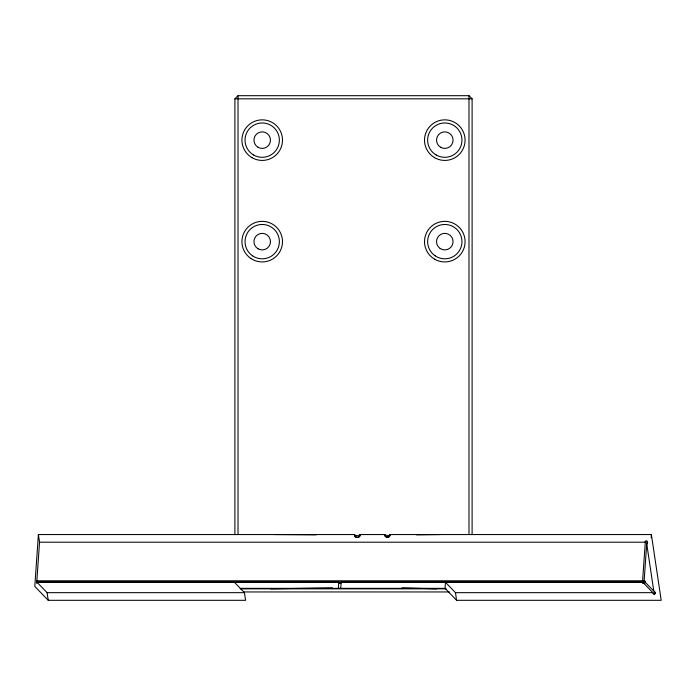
<?xml version="1.0" encoding="UTF-8"?>
<svg xmlns="http://www.w3.org/2000/svg" width="696" height="696" viewBox="0 0 696 696"><rect width="100%" height="100%" fill="white"/><g stroke="black" fill="none" stroke-linecap="round" stroke-linejoin="round"><path stroke-width="1.04" d="M360.258 534.554L359.771 536.216L358.457 537.312A2.81 2.627 -44 0 0 358.945 537.008A2.784 2.601 -44 0 0 359.762 536.181A2.923 2.723 -44 0 0 360.258 534.554L384.636 534.554A3.132 2.923 -44 0 0 386.376 537.103L388.177 537.234M642.599 582.909L642.678 580.882L644.835 580.995M240.546 588.355L338.334 588.355L338.761 582.326L37.088 582.326L36.775 583.248L36.775 580.751M356.961 537.529L355.117 536.59L354.334 534.554L38.393 534.554L34.8 586.415L48.224 600.309L245.575 600.309L244.435 592.661L234.448 582.326M38.393 534.554L39.541 542.201L36.862 580.795L642.608 580.795L645.279 542.201A2.462 2.053 24.1 0 1 645.262 541.819M386.828 537.268L387.446 537.329A2.819 2.627 -44 0 0 387.776 537.312L387.976 537.277A2.723 2.54 -44 0 0 388.368 537.164L388.438 537.147A2.671 2.497 -44 0 0 390.212 534.554L651.378 534.554L661.2 600.309L456.611 600.309L445.066 588.355L340.718 588.329L341.171 582.326L642.834 582.326L654.336 594.184M445.066 588.355L445.483 582.326L455.471 592.661L456.611 600.309M651.152 537.799L651.378 534.554M341.162 582.369L340.831 583.178L339.291 583.213M338.752 582.378L338.674 583.17M338.3 588.268L340.718 588.329M645.244 542.123C648.507 542.863 647.445 540.261 645.679 540.888A1.862 1.557 24.1 0 0 645.279 541.819M360.128 534.702L357.953 535.842A22.481 0.609 -0.1 0 1 357.822 535.859L356.996 535.885M234.9 534.606L234.9 98.815L238.015 95.691L468.982 95.691L472.105 98.815L472.105 534.606M390.056 534.702L388.072 535.772A19.636 0.609 -0.2 0 1 387.924 535.798L384.81 534.702M644.975 581.273L644.827 581.334A1.105 0.539 -8.5 0 0 644.131 581.108M358.397 537.295L358.223 537.356A2.906 2.714 -44 0 1 357.744 537.469L358.092 537.399M357.883 537.451L357.013 537.495M332.479 587.85L270.805 588.842M416.6 534.876L440.229 534.554M234.9 98.815L472.105 98.815M39.541 542.201L645.279 542.201M36.453 581.995L642.504 581.995M240.19 588.842L446.214 588.842M243.435 591.957L449.468 591.957M37.088 582.326L47.076 592.661L244.435 592.661M455.471 592.661L652.822 592.661M274.398 534.554L316.167 534.867M436.627 588.842L402.062 587.85M340.396 583.248L339.648 583.205M387.185 537.382L389.342 536.633L390.221 534.554M386.428 537.147L385.106 536.155L384.636 534.554M356.204 537.295L356.369 537.356A3.271 3.045 -44 0 1 354.386 534.632M642.747 583.213L643 583.039A1.253 1.166 -44 0 0 644.722 583.126A1.253 1.166 -44 0 0 644.879 581.395L644.827 581.334M354.464 534.702L356.709 535.85A23.664 0.626 -0.2 0 0 356.804 535.859M47.076 592.661L48.224 600.309M468.982 95.691L468.982 534.511M238.015 95.691L238.015 534.511M653.048 593.157A1.505 1.262 24.1 0 0 654.318 594.323A1.601 1.34 24.1 0 0 655.075 592.696M655.232 592.661A1.253 1.166 -44 0 1 654.031 593.862M654.023 591.104A1.357 1.131 24.1 0 1 654.971 592.496M647.515 542.245A1.601 1.34 24.1 0 1 647.019 543.767M646.715 543.733L644.122 581.117L653.796 591.13L646.715 543.733M435.174 255.858A17.165 17.165 0 0 0 461.918 242.86A17.165 17.165 0 0 0 437.297 226.2A17.165 17.165 0 0 0 435.174 255.858M252.587 255.858A17.165 17.165 0 0 0 279.331 242.86A17.165 17.165 0 0 0 254.701 226.2A17.165 17.165 0 0 0 252.587 255.858M436.209 155.008A17.165 17.165 0 0 0 461.961 140.14A17.165 17.165 0 0 0 436.209 125.271A17.165 17.165 0 0 0 436.209 155.008M253.622 155.008A17.165 17.165 0 0 0 279.374 140.14A17.165 17.165 0 0 0 253.622 125.271A17.165 17.165 0 0 0 253.622 155.008M440.655 147.3A8.274 8.274 0 0 0 453.07 140.14A8.274 8.274 0 0 0 440.655 132.98A8.274 8.274 0 0 0 440.655 147.3M440.159 248.489A8.274 8.274 0 0 0 453.044 242.225A8.274 8.274 0 0 0 441.177 234.195A8.274 8.274 0 0 0 440.159 248.489M258.068 147.3A8.274 8.274 0 0 0 270.474 140.14A8.274 8.274 0 0 0 258.068 132.98A8.274 8.274 0 0 0 258.068 147.3M258.068 248.803A8.274 8.274 0 0 0 270.474 241.643A8.274 8.274 0 0 0 258.068 234.474A8.274 8.274 0 0 0 258.068 248.803M434.652 259.208A20.288 20.288 0 0 0 465.085 241.643A20.288 20.288 0 0 0 434.652 224.069A20.288 20.288 0 0 0 434.652 259.208M434.652 157.705A20.288 20.288 0 0 0 465.085 140.14A20.288 20.288 0 0 0 434.652 122.566A20.288 20.288 0 0 0 434.652 157.705M250.838 258.442A20.288 20.288 0 0 0 282.445 243.087A20.288 20.288 0 0 0 253.344 223.39A20.288 20.288 0 0 0 250.838 258.442M252.065 157.705A20.288 20.288 0 0 0 282.498 140.14A20.288 20.288 0 0 0 252.065 122.566A20.288 20.288 0 0 0 252.065 157.705"/></g></svg>
